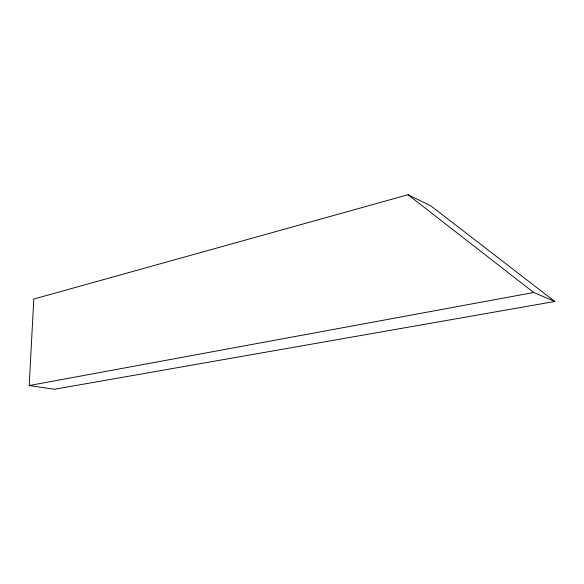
<?xml version="1.0" encoding="UTF-8"?>
<svg xmlns="http://www.w3.org/2000/svg" width="584" height="584" viewBox="0 0 584 584"><rect width="100%" height="100%" fill="white"/><g stroke="black" fill="none" stroke-linecap="round" stroke-linejoin="round"><path stroke-width="0.88" d="M29.2 385.542L33.792 299.052L408.034 194.742L430.715 205.765L554.8 301.483L54.4 389.258L29.2 385.542L533.696 292.504L554.8 301.483M408.034 194.742L533.696 292.504"/></g></svg>
